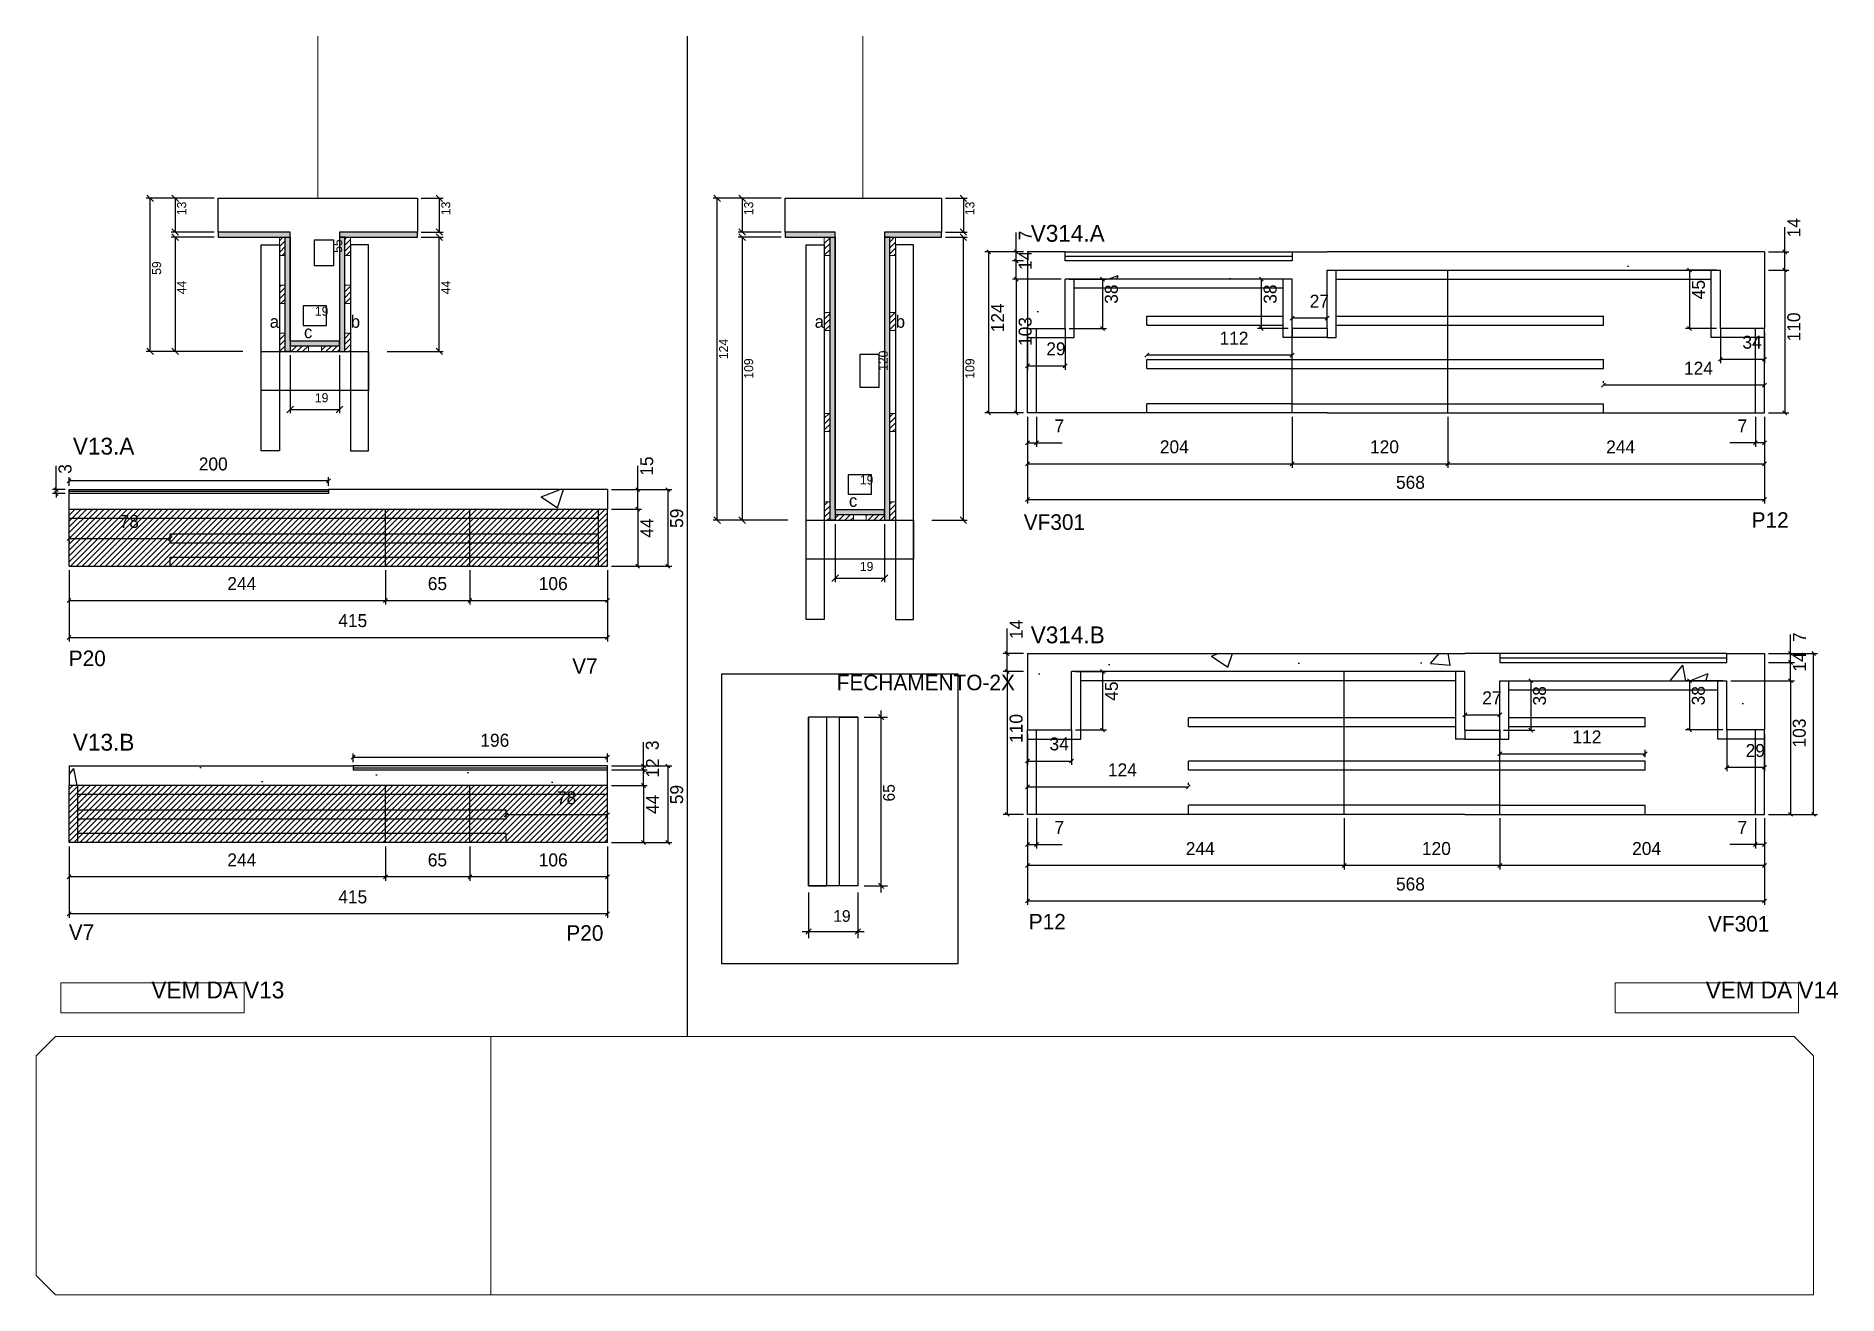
# Model space of a CAD drawing. Header units: metres. Extents: x 6719 to 8107, y 3907 to 4877.
import ezdxf

# ---------------------------------------------------------------- set-up
doc = ezdxf.new("R2010")
doc.units = ezdxf.units.M
for name, color, linetype in [('00 - FELIPE', 7, 'Continuous'), ('5', 7, 'Continuous'), ('CONCRETO', 7, 'Continuous'), ('COTA', 7, 'Continuous'), ('Cota Seção (2x)', 7, 'Continuous'), ('Cotas', 7, 'Continuous'), ('detalhes', 7, 'Continuous'), ('Hachura', 7, 'Continuous'), ('Madeira', 7, 'Continuous'), ('Painéis', 7, 'Continuous'), ('REAPROVEITAMENTO', 7, 'Continuous'), ('SARR_2.2x7', 7, 'Continuous'), ('SARR_3.5x7', 7, 'Continuous'), ('SARR_EDITAR', 7, 'Continuous'), ('SARRAFO DE PRESSAO', 7, 'Continuous'), ('TEXTO PILAR', 7, 'Continuous'), ('Texto Seção', 7, 'Continuous')]:
    doc.layers.add(name, color=color, linetype=linetype)

msp = doc.modelspace()

# ---------------------------------------------------------------- hatches: boundary and pattern name
at = {"layer": 'COTA'}
h = msp.add_hatch(dxfattribs=at)
h.set_pattern_fill('AR-CONC')
h.paths.add_polyline_path([(7511.7, 4689.8), (7686.7, 4689.8), (7686.7, 4651.8), (7713.7, 4651.8), (7713.7, 4710.8), (7686.7, 4709.9), (7686.7, 4703.8), (7511.7, 4703.8), (7511.7, 4710.8), (7482.7, 4710.8), (7482.7, 4651.8), (7511.7, 4651.8), (7511.7, 4689.8)])
h = msp.add_hatch(dxfattribs=at)
h.set_pattern_fill('AR-CONC')
h.paths.add_polyline_path([(7713.7, 4696.8), (8016.7, 4696.8), (8016.7, 4652.8), (8050.7, 4652.8), (8050.6, 4710.8), (7713.7, 4710.8), (7713.7, 4696.8)])
h = msp.add_hatch(dxfattribs=at)
h.set_pattern_fill('AR-CONC')
h.paths.add_polyline_path([(6944, 4524.6), (6744, 4524.6), (6744, 4512.6), (7159, 4512.6), (7159, 4527.6), (6944, 4527.6), (6944, 4524.6)])
h = msp.add_hatch(dxfattribs=at)
h.set_pattern_fill('AR-CONC')
h.paths.add_polyline_path([(7819.7, 4387.4), (7516.7, 4387.4), (7516.7, 4343.4), (7482.7, 4343.4), (7482.9, 4401.4), (7819.7, 4401.4), (7819.7, 4387.4), (7819.7, 4387.4)])
h = msp.add_hatch(dxfattribs=at)
h.set_pattern_fill('AR-CONC')
h.paths.add_polyline_path([(8021.7, 4380.4), (7846.7, 4380.4), (7846.7, 4342.3), (7819.7, 4342.3), (7819.7, 4401.4), (7846.7, 4400.4), (7846.7, 4394.4), (8021.7, 4394.4), (8021.7, 4401.4), (8050.7, 4401.4), (8050.7, 4342.4), (8021.7, 4342.4), (8021.7, 4380.4)])
h = msp.add_hatch(dxfattribs=at)
h.set_pattern_fill('AR-CONC')
h.paths.add_polyline_path([(6963, 4311.7), (7159, 4311.7), (7159, 4299.7), (6744, 4299.7), (6744, 4314.7), (6963, 4314.7), (6963, 4311.7)])
at = {"layer": 'Hachura'}
h = msp.add_hatch(color=7, dxfattribs=at)
h.dxf.hatch_style = 1
h.paths.add_polyline_path([(6914.5, 4722.1), (6914.5, 4726.1), (6858.9, 4726.1), (6858.9, 4722.1), (6914.5, 4722.1)])
h = msp.add_hatch(dxfattribs=at)
h.set_pattern_fill('ANSI31')
h.paths.add_polyline_path([(6906.1, 4708.1), (6910.5, 4708.1), (6910.5, 4722.1), (6906.1, 4722.1), (6906.1, 4708.1)])
h = msp.add_hatch(color=7, dxfattribs=at)
h.dxf.hatch_style = 1
h.paths.add_polyline_path([(6910.5, 4722.1), (6914.5, 4722.1), (6914.5, 4634.1), (6910.5, 4634.1), (6910.5, 4722.1)])
h = msp.add_hatch(color=7, dxfattribs=at)
h.dxf.hatch_style = 1
h.paths.add_polyline_path([(7012.5, 4722.1), (7012.5, 4726.1), (6952.5, 4726.1), (6952.5, 4722.1), (7012.5, 4722.1)])
h = msp.add_hatch(color=7, dxfattribs=at)
h.dxf.hatch_style = 1
h.paths.add_polyline_path([(6956.5, 4724.1), (6952.5, 4724.1), (6952.5, 4634.1), (6956.5, 4634.1), (6956.5, 4724.1)])
h = msp.add_hatch(dxfattribs=at)
h.set_pattern_fill('ANSI31')
h.paths.add_polyline_path([(6960.9, 4708.1), (6956.5, 4708.1), (6956.5, 4722.1), (6960.9, 4722.1), (6960.9, 4708.1)])
h = msp.add_hatch(color=7, dxfattribs=at)
h.dxf.hatch_style = 1
h.paths.add_polyline_path([(7334.5, 4722.1), (7334.5, 4726.1), (7295.9, 4726.1), (7295.9, 4722.1), (7334.5, 4722.1)])
h = msp.add_hatch(dxfattribs=at)
h.set_pattern_fill('ANSI31')
h.paths.add_polyline_path([(7326.1, 4708.1), (7330.5, 4708.1), (7330.5, 4722.1), (7326.1, 4722.1), (7326.1, 4708.1)])
h = msp.add_hatch(color=7, dxfattribs=at)
h.dxf.hatch_style = 1
h.paths.add_polyline_path([(7330.5, 4722.1), (7334.5, 4722.1), (7334.5, 4504.1), (7330.5, 4504.1), (7330.5, 4722.1)])
h = msp.add_hatch(color=7, dxfattribs=at)
h.dxf.hatch_style = 1
h.paths.add_polyline_path([(7416.5, 4722.1), (7416.5, 4726.1), (7372.5, 4726.1), (7372.5, 4722.1), (7416.5, 4722.1)])
h = msp.add_hatch(color=7, dxfattribs=at)
h.dxf.hatch_style = 1
h.paths.add_polyline_path([(7376.5, 4724.1), (7372.5, 4724.1), (7372.5, 4504.1), (7376.5, 4504.1), (7376.5, 4724.1)])
h = msp.add_hatch(dxfattribs=at)
h.set_pattern_fill('ANSI31')
h.paths.add_polyline_path([(7380.9, 4708.1), (7376.5, 4708.1), (7376.5, 4722.1), (7380.9, 4722.1), (7380.9, 4708.1)])
h = msp.add_hatch(dxfattribs=at)
h.set_pattern_fill('ANSI31')
h.paths.add_polyline_path([(6906.1, 4671.1), (6910.5, 4671.1), (6910.5, 4685.1), (6906.1, 4685.1), (6906.1, 4671.1)])
h = msp.add_hatch(dxfattribs=at)
h.set_pattern_fill('ANSI31')
h.paths.add_polyline_path([(6960.9, 4671.1), (6956.5, 4671.1), (6956.5, 4685.1), (6960.9, 4685.1), (6960.9, 4671.1)])
h = msp.add_hatch(dxfattribs=at)
h.set_pattern_fill('ANSI31')
h.paths.add_polyline_path([(7326.1, 4650.1), (7330.5, 4650.1), (7330.5, 4664.1), (7326.1, 4664.1), (7326.1, 4650.1)])
h = msp.add_hatch(dxfattribs=at)
h.set_pattern_fill('ANSI31')
h.paths.add_polyline_path([(7380.9, 4650.1), (7376.5, 4650.1), (7376.5, 4664.1), (7380.9, 4664.1), (7380.9, 4650.1)])
h = msp.add_hatch(dxfattribs=at)
h.set_pattern_fill('ANSI31')
h.paths.add_polyline_path([(6906.1, 4634.1), (6910.5, 4634.1), (6910.5, 4648.1), (6906.1, 4648.1), (6906.1, 4634.1)])
h = msp.add_hatch(color=7, dxfattribs=at)
h.dxf.hatch_style = 1
h.paths.add_polyline_path([(6952.5, 4638.5), (6952.5, 4642.1), (6914.5, 4642.1), (6914.5, 4638.5), (6952.5, 4638.5)])
h = msp.add_hatch(dxfattribs=at)
h.set_pattern_fill('ANSI31')
h.paths.add_polyline_path([(6914.5, 4634.1), (6914.5, 4638.5), (6928.5, 4638.5), (6928.5, 4634.1), (6914.5, 4634.1)])
h = msp.add_hatch(dxfattribs=at)
h.set_pattern_fill('ANSI31')
h.paths.add_polyline_path([(6952.5, 4634.1), (6952.5, 4638.5), (6938.5, 4638.5), (6938.5, 4634.1), (6952.5, 4634.1)])
h = msp.add_hatch(dxfattribs=at)
h.set_pattern_fill('ANSI31')
h.paths.add_polyline_path([(6960.9, 4634.1), (6956.5, 4634.1), (6956.5, 4648.1), (6960.9, 4648.1), (6960.9, 4634.1)])
h = msp.add_hatch(dxfattribs=at)
h.set_pattern_fill('ANSI31')
h.paths.add_polyline_path([(7326.1, 4572.3), (7330.5, 4572.3), (7330.5, 4586.3), (7326.1, 4586.3), (7326.1, 4572.3)])
h = msp.add_hatch(dxfattribs=at)
h.set_pattern_fill('ANSI31')
h.paths.add_polyline_path([(7380.9, 4572.3), (7376.5, 4572.3), (7376.5, 4586.3), (7380.9, 4586.3), (7380.9, 4572.3)])
h = msp.add_hatch(dxfattribs=at)
h.set_pattern_fill('ANSI31')
h.paths.add_polyline_path([(7326.1, 4504.1), (7330.5, 4504.1), (7330.5, 4518.1), (7326.1, 4518.1), (7326.1, 4504.1)])
h = msp.add_hatch(dxfattribs=at)
h.set_pattern_fill('ANSI31')
h.paths.add_polyline_path([(7380.9, 4504.1), (7376.5, 4504.1), (7376.5, 4518.1), (7380.9, 4518.1), (7380.9, 4504.1)])
h = msp.add_hatch(color=7, dxfattribs=at)
h.dxf.hatch_style = 1
h.paths.add_polyline_path([(7372.5, 4508.5), (7372.5, 4512.1), (7334.5, 4512.1), (7334.5, 4508.5), (7372.5, 4508.5)])
h = msp.add_hatch(dxfattribs=at)
h.set_pattern_fill('ANSI31')
h.paths.add_polyline_path([(7334.5, 4504.1), (7334.5, 4508.5), (7348.5, 4508.5), (7348.5, 4504.1), (7334.5, 4504.1)])
h = msp.add_hatch(dxfattribs=at)
h.set_pattern_fill('ANSI31')
h.paths.add_polyline_path([(7372.5, 4504.1), (7372.5, 4508.5), (7358.5, 4508.5), (7358.5, 4504.1), (7372.5, 4504.1)])
at = {"layer": 'REAPROVEITAMENTO'}
h = msp.add_hatch(dxfattribs=at)
h.set_pattern_fill('ANSI31')
h.paths.add_polyline_path([(7159, 4468.9), (7159, 4512.9), (6744, 4512.4), (6744, 4468.4), (7159, 4468.9)])
h = msp.add_hatch(dxfattribs=at)
h.set_pattern_fill('ANSI31')
h.paths.add_polyline_path([(6744, 4256), (6744, 4300), (7159, 4299.7), (7159, 4255.7), (6744, 4256), (6744, 4256)])

# ---------------------------------------------------------------- linework, layer by layer
at = {"layer": '00 - FELIPE', "color": 0, "lineweight": 25}
for p, q in [((7848.2, 4325.5), (7845.2, 4322.5)), ((7957.2, 4322.5), (7960.2, 4325.5))]:
    msp.add_line(p, q, dxfattribs=at)
at = {"layer": '00 - FELIPE', "color": 4, "lineweight": 25}
for p, q in [((7846.7, 4321.5), (7846.7, 4327)), ((7846.7, 4324), (7958.7, 4324)), ((7958.7, 4321.5), (7958.7, 4327))]:
    msp.add_line(p, q, dxfattribs=at)
at = {"layer": 'CONCRETO', "color": 251, "lineweight": 25}
for points in [[(6858.9, 4726.1), (6858.9, 4752.1), (7012.5, 4752.1), (7012.5, 4726.1), (6952.5, 4726.1), (6952.5, 4642.1), (6914.5, 4642.1), (6914.5, 4726.1)], [(7295.9, 4726.1), (7295.9, 4752.1), (7416.5, 4752.1), (7416.5, 4726.1), (7372.5, 4726.1), (7372.5, 4512.1), (7334.5, 4512.1), (7334.5, 4726.1)]]:
    msp.add_lwpolyline(points, close=True, dxfattribs=at)
at = {"layer": 'COTA', "color": 241, "lineweight": 25}
for p, q in [((7220.3, 4877.1), (7220.3, 4106.3)), ((7482.7, 4710.8), (7482.7, 4651.8)), ((7511.7, 4710.8), (7482.7, 4710.8)), ((7686.7, 4710.8), (7713.7, 4710.8)), ((8050.7, 4710.8), (7713.7, 4710.8)), ((8050.7, 4710.8), (8050.7, 4651.8)), ((7159, 4527.6), (6944, 4527.6)), ((7159, 4527.6), (7159, 4512.6)), ((6744, 4512.6), (6744, 4524.6)), ((7482.7, 4401.4), (7482.7, 4342.4)), ((7482.7, 4401.4), (7819.7, 4401.4)), ((7846.7, 4401.4), (7819.7, 4401.4)), ((8021.7, 4401.4), (8050.7, 4401.4)), ((8050.7, 4401.4), (8050.7, 4342.4)), ((6744, 4314.7), (6744, 4299.7)), ((6744, 4314.7), (6963, 4314.7)), ((7159, 4299.7), (7159, 4311.7))]:
    msp.add_line(p, q, dxfattribs=at)
at = {"layer": 'COTA', "color": 4, "lineweight": 25}
for p, q in [((6855.9, 4752.1), (6803.5, 4752.1)), ((6806.5, 4634.1), (6806.5, 4752.1)), ((6855.9, 4752.1), (6822.8, 4752.1)), ((6825.8, 4752.1), (6825.8, 4726.1)), ((7015.5, 4752.1), (7032.4, 4752.1)), ((7029.4, 4752.1), (7029.4, 4726.1)), ((7292.9, 4752.1), (7240.5, 4752.1)), ((7243.5, 4504.1), (7243.5, 4752.1)), ((7292.9, 4752.1), (7259.8, 4752.1)), ((7262.8, 4752.1), (7262.8, 4726.1)), ((7419.5, 4752.1), (7436.3, 4752.1)), ((7433.3, 4752.1), (7433.3, 4726.1)), ((6855.9, 4726.1), (6822.8, 4726.1)), ((6855.9, 4722.1), (6822.8, 4722.1)), ((6825.8, 4722.1), (6825.8, 4634.1)), ((7015.5, 4726.1), (7032.4, 4726.1)), ((7015.5, 4722.1), (7032.4, 4722.1)), ((7029.4, 4634.1), (7029.4, 4722.1)), ((7292.9, 4726.1), (7259.8, 4726.1)), ((7292.9, 4722.1), (7259.8, 4722.1)), ((7262.8, 4722.1), (7262.8, 4504.1)), ((7419.5, 4726.1), (7436.3, 4726.1)), ((7419.5, 4722.1), (7436.3, 4722.1)), ((7433.3, 4504.1), (7433.3, 4722.1)), ((7474.1, 4710.8), (7474.1, 4725.6)), ((8066.4, 4710.8), (8066.4, 4729.9)), ((7479.7, 4710.8), (7471.1, 4710.8)), ((7474.1, 4703.8), (7474.1, 4710.8)), ((8053.7, 4710.8), (8069.4, 4710.8)), ((8066.4, 4696.8), (8066.4, 4710.8)), ((7479.7, 4703.8), (7471.1, 4703.8)), ((7479.7, 4703.8), (7471.1, 4703.8)), ((7474.1, 4689.8), (7474.1, 4703.8)), ((8053.7, 4696.8), (8069.4, 4696.8)), ((8053.7, 4696.8), (8069.4, 4696.8)), ((8066.4, 4696.8), (8066.4, 4586.8)), ((7508.7, 4689.8), (7471.1, 4689.8)), ((7508.7, 4689.8), (7471.1, 4689.8)), ((7474.1, 4689.8), (7474.1, 4586.8)), ((6877.9, 4634.1), (6803.5, 4634.1)), ((6877.9, 4634.1), (6822.8, 4634.1)), ((6914.5, 4631.1), (6914.5, 4586.4)), ((6952.5, 4631.1), (6952.5, 4586.4)), ((6989.1, 4634.1), (7032.4, 4634.1)), ((6914.5, 4589.4), (6952.5, 4589.4)), ((7479.7, 4586.8), (7471.1, 4586.8)), ((7482.7, 4583.8), (7482.7, 4560.7)), ((7489.7, 4583.8), (7489.7, 4560.7)), ((7686.7, 4583.8), (7686.7, 4544.5)), ((7806.7, 4583.8), (7806.7, 4544.5)), ((7806.7, 4583.8), (7806.7, 4544.5)), ((8043.7, 4583.8), (8043.7, 4560.7)), ((8050.7, 4583.8), (8050.7, 4544.5)), ((8050.7, 4583.8), (8050.7, 4560.7)), ((8053.7, 4586.8), (8069.4, 4586.8)), ((7482.7, 4563.7), (7489.7, 4563.7)), ((7489.7, 4563.7), (7509.4, 4563.7)), ((8043.7, 4563.7), (8024.1, 4563.7)), ((8050.7, 4563.7), (8043.7, 4563.7)), ((6734.2, 4527.6), (6734.2, 4546)), ((7182.3, 4527.6), (7182.3, 4546)), ((7686.7, 4547.5), (7806.7, 4547.5)), ((7806.7, 4547.5), (8050.7, 4547.5)), ((6741, 4527.6), (6731.2, 4527.6)), ((6734.2, 4524.6), (6734.2, 4527.6)), ((6744, 4530.6), (6744, 4537.3)), ((6944, 4534.3), (6744, 4534.3)), ((6944, 4530.6), (6944, 4537.3)), ((7162, 4527.6), (7185.3, 4527.6)), ((7162, 4527.6), (7208.5, 4527.6)), ((7182.3, 4512.6), (7182.3, 4527.6)), ((7205.5, 4527.6), (7205.5, 4468.6)), ((6741, 4524.6), (6731.2, 4524.6)), ((6734.2, 4524.6), (6734.2, 4521.6)), ((7162, 4512.6), (7185.3, 4512.6)), ((7162, 4512.6), (7185.3, 4512.6)), ((7182.3, 4512.6), (7182.3, 4468.6)), ((7297.9, 4504.1), (7240.5, 4504.1)), ((7297.9, 4504.1), (7259.8, 4504.1)), ((7334.5, 4501.1), (7334.5, 4456.4)), ((7372.5, 4501.1), (7372.5, 4456.4)), ((7409.1, 4504.1), (7436.3, 4504.1)), ((6744, 4490), (6822, 4490)), ((6744, 4487.6), (6744, 4487)), ((6822, 4487.6), (6822, 4487)), ((6744, 4465.6), (6744, 4439.1)), ((6744, 4465.6), (6744, 4410.6)), ((6988, 4465.6), (6988, 4439.1)), ((6988, 4465.6), (6988, 4439.1)), ((7053, 4465.6), (7053, 4439.1)), ((7053, 4465.6), (7053, 4439.1)), ((7159, 4465.6), (7159, 4439.1)), ((7159, 4465.6), (7159, 4410.6)), ((7162, 4468.6), (7185.3, 4468.6)), ((7162, 4468.6), (7208.5, 4468.6)), ((7334.5, 4459.4), (7372.5, 4459.4)), ((6744, 4442.1), (6988, 4442.1)), ((6988, 4442.1), (7053, 4442.1)), ((7053, 4442.1), (7159, 4442.1)), ((7467, 4401.4), (7467, 4420.5)), ((6744, 4413.6), (7159, 4413.6)), ((8070.8, 4401.4), (8070.8, 4416.1)), ((7479.7, 4401.4), (7464, 4401.4)), ((7467, 4387.4), (7467, 4401.4)), ((8053.7, 4401.4), (8073.8, 4401.4)), ((8053.7, 4394.4), (8073.8, 4394.4)), ((8053.7, 4394.4), (8073.8, 4394.4)), ((8070.8, 4394.4), (8070.8, 4401.4)), ((8070.8, 4380.4), (8070.8, 4394.4)), ((7479.7, 4387.4), (7464, 4387.4)), ((7479.7, 4387.4), (7464, 4387.4)), ((7467, 4387.4), (7467, 4277.4)), ((8024.7, 4380.4), (8073.8, 4380.4)), ((8024.7, 4380.4), (8073.8, 4380.4)), ((8070.8, 4380.4), (8070.8, 4277.4)), ((7356.9, 4352.3), (7374.9, 4352.3)), ((7369.9, 4217.3), (7369.9, 4357.3)), ((7186.7, 4314.7), (7186.7, 4333.1)), ((6963, 4317.7), (6963, 4324.4)), ((6963, 4321.4), (7159, 4321.4)), ((7159, 4317.7), (7159, 4324.4)), ((7162, 4314.7), (7208.5, 4314.7)), ((7162, 4314.7), (7189.7, 4314.7)), ((7162, 4311.7), (7189.7, 4311.7)), ((7162, 4311.7), (7189.7, 4311.7)), ((7186.7, 4311.7), (7186.7, 4314.7)), ((7186.7, 4299.7), (7186.7, 4311.7)), ((7186.7, 4311.7), (7186.7, 4308.7)), ((7205.5, 4314.7), (7205.5, 4255.7)), ((7162, 4299.7), (7189.7, 4299.7)), ((7162, 4299.7), (7189.7, 4299.7)), ((7186.7, 4299.7), (7186.7, 4255.7)), ((7159, 4277.1), (7081, 4277.1)), ((7081, 4274.7), (7081, 4274.1)), ((7159, 4274.7), (7159, 4274.1)), ((7479.7, 4277.4), (7464, 4277.4)), ((7482.7, 4274.4), (7482.7, 4235)), ((7482.7, 4274.4), (7482.7, 4251.2)), ((7489.7, 4274.4), (7489.7, 4251.2)), ((7726.7, 4274.4), (7726.7, 4235)), ((7726.7, 4274.4), (7726.7, 4235)), ((7846.7, 4274.4), (7846.7, 4235)), ((8043.7, 4274.4), (8043.7, 4251.2)), ((8050.7, 4274.4), (8050.7, 4251.2)), ((8053.7, 4277.4), (8073.8, 4277.4)), ((6744, 4252.7), (6744, 4226.2)), ((6744, 4252.7), (6744, 4197.7)), ((6988, 4252.7), (6988, 4226.2)), ((6988, 4252.7), (6988, 4226.2)), ((7053, 4252.7), (7053, 4226.2)), ((7053, 4252.7), (7053, 4226.2)), ((7159, 4252.7), (7159, 4226.2)), ((7159, 4252.7), (7159, 4197.7)), ((7162, 4255.7), (7189.7, 4255.7)), ((7162, 4255.7), (7208.5, 4255.7)), ((7482.7, 4254.2), (7489.7, 4254.2)), ((7489.7, 4254.2), (7509.4, 4254.2)), ((8043.7, 4254.2), (8024.1, 4254.2)), ((8050.7, 4254.2), (8043.7, 4254.2)), ((7726.7, 4238), (7482.7, 4238)), ((7846.7, 4238), (7726.7, 4238)), ((6988, 4229.2), (6744, 4229.2)), ((7053, 4229.2), (6988, 4229.2)), ((7159, 4229.2), (7053, 4229.2)), ((7356.9, 4222.3), (7374.9, 4222.3)), ((7314, 4217.3), (7314, 4182.1)), ((7351.9, 4217.3), (7351.9, 4182.1)), ((7159, 4200.7), (6744, 4200.7)), ((7309, 4187.1), (7356.9, 4187.1))]:
    msp.add_line(p, q, dxfattribs=at)
at = {"layer": 'COTA', "color": 0, "lineweight": 25}
for p, q in [((7475.6, 4709.3), (7472.6, 4712.3)), ((8067.9, 4709.3), (8064.9, 4712.3)), ((7475.6, 4702.3), (7472.6, 4705.3)), ((7472.6, 4705.3), (7475.6, 4702.3)), ((8064.9, 4698.3), (8067.9, 4695.3)), ((8067.9, 4695.3), (8064.9, 4698.3)), ((7475.6, 4688.3), (7472.6, 4691.3)), ((7472.6, 4691.3), (7475.6, 4688.3)), ((7472.6, 4588.3), (7475.6, 4585.3)), ((8064.9, 4588.3), (8067.9, 4585.3)), ((7484.2, 4565.2), (7481.2, 4562.2)), ((7488.2, 4562.2), (7491.2, 4565.2)), ((8045.2, 4565.2), (8042.2, 4562.2)), ((8049.2, 4562.2), (8052.2, 4565.2)), ((7688.2, 4549), (7685.2, 4546)), ((7805.2, 4546), (7808.2, 4549)), ((7808.2, 4549), (7805.2, 4546)), ((8049.2, 4546), (8052.2, 4549)), ((6732.7, 4529.1), (6735.7, 4526.1)), ((6745.5, 4535.8), (6742.5, 4532.8)), ((6942.5, 4532.8), (6945.5, 4535.8)), ((7183.8, 4526.1), (7180.8, 4529.1)), ((7207, 4526.1), (7204, 4529.1)), ((6735.7, 4523.1), (6732.7, 4526.1)), ((7180.8, 4514.1), (7183.8, 4511.1)), ((7183.8, 4511.1), (7180.8, 4514.1)), ((6745.5, 4491.5), (6742.5, 4488.5)), ((6820.5, 4488.5), (6823.5, 4491.5)), ((7180.8, 4470.1), (7183.8, 4467.1)), ((7204, 4470.1), (7207, 4467.1)), ((6745.5, 4443.6), (6742.5, 4440.6)), ((6986.5, 4440.6), (6989.5, 4443.6)), ((6989.5, 4443.6), (6986.5, 4440.6)), ((7054.5, 4443.6), (7051.5, 4440.6)), ((7051.5, 4440.6), (7054.5, 4443.6)), ((7157.5, 4440.6), (7160.5, 4443.6)), ((6745.5, 4415.1), (6742.5, 4412.1)), ((7157.5, 4412.1), (7160.5, 4415.1)), ((7468.5, 4399.9), (7465.5, 4402.9)), ((8072.3, 4399.9), (8069.3, 4402.9)), ((7465.5, 4388.9), (7468.5, 4385.9)), ((7468.5, 4385.9), (7465.5, 4388.9)), ((8072.3, 4392.9), (8069.3, 4395.9)), ((8069.3, 4395.9), (8072.3, 4392.9)), ((8072.3, 4378.9), (8069.3, 4381.9)), ((8069.3, 4381.9), (8072.3, 4378.9)), ((6964.5, 4322.9), (6961.5, 4319.9)), ((7157.5, 4319.9), (7160.5, 4322.9)), ((7185.2, 4316.2), (7188.2, 4313.2)), ((7188.2, 4310.2), (7185.2, 4313.2)), ((7188.2, 4310.2), (7185.2, 4313.2)), ((7207, 4313.2), (7204, 4316.2)), ((7185.2, 4301.2), (7188.2, 4298.2)), ((7188.2, 4298.2), (7185.2, 4301.2)), ((7082.5, 4278.6), (7079.5, 4275.6)), ((7157.5, 4275.6), (7160.5, 4278.6)), ((7465.5, 4278.9), (7468.5, 4275.9)), ((8069.3, 4278.9), (8072.3, 4275.9)), ((7185.2, 4257.2), (7188.2, 4254.2)), ((7204, 4257.2), (7207, 4254.2)), ((7484.2, 4255.7), (7481.2, 4252.7)), ((7488.2, 4252.7), (7491.2, 4255.7)), ((8045.2, 4255.7), (8042.2, 4252.7)), ((8049.2, 4252.7), (8052.2, 4255.7)), ((7484.2, 4239.5), (7481.2, 4236.5)), ((7728.2, 4239.5), (7725.2, 4236.5)), ((7725.2, 4236.5), (7728.2, 4239.5)), ((7845.2, 4236.5), (7848.2, 4239.5)), ((6745.5, 4230.7), (6742.5, 4227.7)), ((6986.5, 4227.7), (6989.5, 4230.7)), ((6989.5, 4230.7), (6986.5, 4227.7)), ((7054.5, 4230.7), (7051.5, 4227.7)), ((7051.5, 4227.7), (7054.5, 4230.7)), ((7157.5, 4227.7), (7160.5, 4230.7)), ((6745.5, 4202.2), (6742.5, 4199.2)), ((7157.5, 4199.2), (7160.5, 4202.2))]:
    msp.add_line(p, q, dxfattribs=at)
for points in [[(6809, 4749.6), (6804, 4754.6)], [(6828.3, 4749.6), (6823.3, 4754.6)], [(7031.9, 4749.6), (7026.9, 4754.6)], [(7246, 4749.6), (7241, 4754.6)], [(7265.3, 4749.6), (7260.3, 4754.6)], [(7435.8, 4749.6), (7430.8, 4754.6)], [(6823.3, 4728.6), (6828.3, 4723.6)], [(6828.3, 4719.6), (6823.3, 4724.6)], [(7026.9, 4728.6), (7031.9, 4723.6)], [(7031.9, 4719.6), (7026.9, 4724.6)], [(7260.3, 4728.6), (7265.3, 4723.6)], [(7265.3, 4719.6), (7260.3, 4724.6)], [(7430.8, 4728.6), (7435.8, 4723.6)], [(7435.8, 4719.6), (7430.8, 4724.6)], [(6804, 4636.6), (6809, 4631.6)], [(6823.3, 4636.6), (6828.3, 4631.6)], [(7026.9, 4636.6), (7031.9, 4631.6)], [(6917, 4591.9), (6912, 4586.9)], [(6950, 4586.9), (6955, 4591.9)], [(7241, 4506.6), (7246, 4501.6)], [(7260.3, 4506.6), (7265.3, 4501.6)], [(7430.8, 4506.6), (7435.8, 4501.6)], [(7337, 4461.9), (7332, 4456.9)], [(7370, 4456.9), (7375, 4461.9)], [(7371.9, 4350.3), (7367.9, 4354.3)], [(7367.9, 4224.3), (7371.9, 4220.3)], [(7316, 4189.1), (7312, 4185.1)], [(7349.9, 4185.1), (7353.9, 4189.1)]]:
    msp.add_lwpolyline(points, dxfattribs=at)
at = {"layer": 'Cota Seção (2x)', "color": 180, "lineweight": 25}
for p, q in [((6948, 4719.8), (6933, 4719.8)), ((6933, 4719.8), (6933, 4700.4)), ((6948, 4700.4), (6948, 4719.8)), ((6933, 4700.4), (6948, 4700.4)), ((6942.5, 4669.1), (6924.5, 4669.1)), ((6924.5, 4669.1), (6924.5, 4654.1)), ((6942.5, 4654.1), (6942.5, 4669.1)), ((6924.5, 4654.1), (6942.5, 4654.1)), ((7368.5, 4631.6), (7353.5, 4631.6)), ((7353.5, 4631.6), (7353.5, 4606.6)), ((7368.5, 4606.6), (7368.5, 4631.6)), ((7353.5, 4606.6), (7368.5, 4606.6)), ((7362.5, 4539.1), (7344.5, 4539.1)), ((7344.5, 4539.1), (7344.5, 4524.1)), ((7362.5, 4524.1), (7362.5, 4539.1)), ((7344.5, 4524.1), (7362.5, 4524.1))]:
    msp.add_line(p, q, dxfattribs=at)
at = {"layer": 'Cotas', "color": 1, "lineweight": 25}
msp.add_lwpolyline([(7247.1, 4385.7), (7429.1, 4385.7), (7429.1, 4162.1), (7247.1, 4162.1)], close=True, dxfattribs=at)
at = {"layer": 'Madeira', "color": 126, "lineweight": 18}
for points in [[(6906.1, 4708.1), (6910.5, 4708.1), (6910.5, 4722.1), (6906.1, 4722.1)], [(6960.9, 4708.1), (6956.5, 4708.1), (6956.5, 4722.1), (6960.9, 4722.1)], [(7326.1, 4708.1), (7330.5, 4708.1), (7330.5, 4722.1), (7326.1, 4722.1)], [(7380.9, 4708.1), (7376.5, 4708.1), (7376.5, 4722.1), (7380.9, 4722.1)], [(6906.1, 4671.1), (6910.5, 4671.1), (6910.5, 4685.1), (6906.1, 4685.1)], [(6960.9, 4671.1), (6956.5, 4671.1), (6956.5, 4685.1), (6960.9, 4685.1)], [(7326.1, 4650.1), (7330.5, 4650.1), (7330.5, 4664.1), (7326.1, 4664.1)], [(7380.9, 4650.1), (7376.5, 4650.1), (7376.5, 4664.1), (7380.9, 4664.1)], [(6906.1, 4634.1), (6910.5, 4634.1), (6910.5, 4648.1), (6906.1, 4648.1)], [(6914.5, 4634.1), (6914.5, 4638.5), (6928.5, 4638.5), (6928.5, 4634.1)], [(6952.5, 4634.1), (6952.5, 4638.5), (6938.5, 4638.5), (6938.5, 4634.1)], [(6960.9, 4634.1), (6956.5, 4634.1), (6956.5, 4648.1), (6960.9, 4648.1)], [(7326.1, 4572.3), (7330.5, 4572.3), (7330.5, 4586.3), (7326.1, 4586.3)], [(7380.9, 4572.3), (7376.5, 4572.3), (7376.5, 4586.3), (7380.9, 4586.3)], [(7326.1, 4504.1), (7330.5, 4504.1), (7330.5, 4518.1), (7326.1, 4518.1)], [(7380.9, 4504.1), (7376.5, 4504.1), (7376.5, 4518.1), (7380.9, 4518.1)], [(7334.5, 4504.1), (7334.5, 4508.5), (7348.5, 4508.5), (7348.5, 4504.1)], [(7372.5, 4504.1), (7372.5, 4508.5), (7358.5, 4508.5), (7358.5, 4504.1)]]:
    msp.add_lwpolyline(points, close=True, dxfattribs=at)
at = {"layer": 'Painéis', "color": 4, "lineweight": 25}
for p, q in [((7479.7, 4710.8), (7449.8, 4710.8)), ((7452.8, 4586.8), (7452.8, 4710.8)), ((8013.7, 4696.8), (7989.9, 4696.8)), ((7992.9, 4696.8), (7992.9, 4651.8)), ((7514.7, 4689.8), (7543.6, 4689.8)), ((7540.6, 4689.8), (7540.6, 4651.8)), ((7683.7, 4689.8), (7659.9, 4689.8)), ((7662.9, 4689.8), (7662.9, 4651.8)), ((7686.7, 4654.8), (7686.7, 4662.7)), ((7713.7, 4659.7), (7686.7, 4659.7)), ((7713.7, 4654.8), (7713.7, 4662.7)), ((7482.7, 4648.8), (7482.7, 4620)), ((7511.7, 4648.8), (7511.7, 4620)), ((7514.7, 4651.8), (7543.6, 4651.8)), ((7683.7, 4651.8), (7659.9, 4651.8)), ((8013.7, 4651.8), (7989.9, 4651.8)), ((8016.7, 4648.8), (8016.7, 4625)), ((8050.7, 4648.8), (8050.7, 4625)), ((7686.7, 4631.2), (7574.7, 4631.2)), ((7686.7, 4627.5), (7686.7, 4634.2)), ((8050.7, 4628), (8016.7, 4628)), ((7482.7, 4623), (7511.7, 4623)), ((7926.7, 4609.6), (7926.7, 4611.1)), ((8050.7, 4609.6), (8050.7, 4611.1)), ((8050.7, 4608.1), (7926.7, 4608.1)), ((7479.7, 4586.8), (7449.8, 4586.8)), ((7482.7, 4583.8), (7482.7, 4544.5)), ((7482.7, 4583.8), (7482.7, 4517)), ((7686.7, 4583.8), (7686.7, 4544.5)), ((8050.7, 4583.8), (8050.7, 4517)), ((7482.7, 4547.5), (7686.7, 4547.5)), ((7482.7, 4520), (8050.7, 4520)), ((8053.7, 4401.4), (8091.6, 4401.4)), ((8088.6, 4277.4), (8088.6, 4401.4)), ((7519.7, 4387.4), (7543.6, 4387.4)), ((7540.6, 4387.4), (7540.6, 4342.4)), ((7849.7, 4380.4), (7873.6, 4380.4)), ((7870.6, 4380.4), (7870.6, 4342.3)), ((8018.7, 4380.4), (7989.9, 4380.4)), ((7992.9, 4380.4), (7992.9, 4342.4)), ((7819.7, 4345.3), (7819.7, 4357.1)), ((7819.7, 4354.1), (7846.7, 4354.1)), ((7846.7, 4345.3), (7846.7, 4357.1)), ((7482.7, 4339.4), (7482.7, 4315.5)), ((7516.7, 4339.4), (7516.7, 4315.5)), ((7519.7, 4342.4), (7543.6, 4342.4)), ((7849.7, 4342.3), (7873.6, 4342.3)), ((8018.7, 4342.4), (7989.9, 4342.4)), ((8021.7, 4339.4), (8021.7, 4310.6)), ((8050.7, 4339.4), (8050.7, 4310.6)), ((7482.7, 4318.5), (7516.7, 4318.5)), ((8050.7, 4313.6), (8021.7, 4313.6)), ((7482.7, 4300.2), (7482.7, 4301.6)), ((7482.7, 4298.6), (7606.7, 4298.6)), ((7606.7, 4300.2), (7606.7, 4301.6)), ((7482.7, 4274.4), (7482.7, 4207.6)), ((7846.7, 4274.4), (7846.7, 4235)), ((8050.7, 4274.4), (8050.7, 4235)), ((8050.7, 4274.4), (8050.7, 4207.6)), ((8053.7, 4277.4), (8091.6, 4277.4)), ((8050.7, 4238), (7846.7, 4238)), ((8050.7, 4210.6), (7482.7, 4210.6))]:
    msp.add_line(p, q, dxfattribs=at)
at = {"layer": 'Painéis', "color": 0, "lineweight": 25}
for p, q in [((7454.3, 4709.3), (7451.3, 4712.3)), ((7994.4, 4695.3), (7991.4, 4698.3)), ((7542.1, 4688.3), (7539.1, 4691.3)), ((7664.4, 4688.3), (7661.4, 4691.3)), ((7539.1, 4653.3), (7542.1, 4650.3)), ((7661.4, 4653.3), (7664.4, 4650.3)), ((7688.2, 4661.2), (7685.2, 4658.2)), ((7712.2, 4658.2), (7715.2, 4661.2)), ((7991.4, 4653.3), (7994.4, 4650.3)), ((7576.2, 4632.7), (7573.2, 4629.7)), ((7685.2, 4629.7), (7688.2, 4632.7)), ((8018.2, 4629.5), (8015.2, 4626.5)), ((8049.2, 4626.5), (8052.2, 4629.5)), ((7484.2, 4624.5), (7481.2, 4621.5)), ((7510.2, 4621.5), (7513.2, 4624.5)), ((7928.2, 4609.6), (7925.2, 4606.6)), ((8049.2, 4606.6), (8052.2, 4609.6)), ((7451.3, 4588.3), (7454.3, 4585.3)), ((7484.2, 4549), (7481.2, 4546)), ((7685.2, 4546), (7688.2, 4549)), ((7484.2, 4521.5), (7481.2, 4518.5)), ((8049.2, 4518.5), (8052.2, 4521.5)), ((8090.1, 4399.9), (8087.1, 4402.9)), ((7542.1, 4385.9), (7539.1, 4388.9)), ((7872.1, 4378.9), (7869.1, 4381.9)), ((7994.4, 4378.9), (7991.4, 4381.9)), ((7821.2, 4355.6), (7818.2, 4352.6)), ((7845.2, 4352.6), (7848.2, 4355.6)), ((7539.1, 4343.9), (7542.1, 4340.9)), ((7869.1, 4343.8), (7872.1, 4340.8)), ((7991.4, 4343.9), (7994.4, 4340.9)), ((7484.2, 4320), (7481.2, 4317)), ((7515.2, 4317), (7518.2, 4320)), ((8023.2, 4315.1), (8020.2, 4312.1)), ((8049.2, 4312.1), (8052.2, 4315.1)), ((7484.2, 4300.1), (7481.2, 4297.1)), ((7605.2, 4297.1), (7608.2, 4300.1)), ((8087.1, 4278.9), (8090.1, 4275.9)), ((7848.2, 4239.5), (7845.2, 4236.5)), ((8049.2, 4236.5), (8052.2, 4239.5)), ((7484.2, 4212.1), (7481.2, 4209.1)), ((8049.2, 4209.1), (8052.2, 4212.1))]:
    msp.add_line(p, q, dxfattribs=at)
at = {"layer": 'Painéis', "color": 200, "lineweight": 25}
for p, q in [((7713.7, 4696.8), (8016.7, 4696.8)), ((7713.7, 4651.8), (7713.7, 4696.8)), ((7806.7, 4586.8), (7806.7, 4696.8)), ((8016.7, 4651.8), (8016.7, 4696.8)), ((7686.7, 4689.8), (7511.7, 4689.8)), ((7511.7, 4651.8), (7511.7, 4689.8)), ((7686.7, 4651.8), (7686.7, 4689.8)), ((7482.7, 4586.8), (7482.7, 4651.8)), ((7482.7, 4651.8), (7511.7, 4651.8)), ((7686.7, 4586.8), (7686.7, 4651.8)), ((7713.7, 4651.8), (7686.7, 4651.8)), ((8050.7, 4651.8), (8016.7, 4651.8)), ((8050.7, 4586.8), (8050.7, 4651.8)), ((7713.7, 4586.8), (7482.7, 4586.8)), ((7713.7, 4586.8), (8050.7, 4586.8)), ((6744, 4512.6), (7159, 4512.6)), ((6744, 4468.6), (6744, 4512.6)), ((6988, 4468.6), (6988, 4512.6)), ((7053, 4468.6), (7053, 4512.6)), ((7159, 4468.6), (7159, 4512.6)), ((6744, 4468.6), (7159, 4468.6)), ((7819.7, 4387.4), (7516.7, 4387.4)), ((7516.7, 4342.4), (7516.7, 4387.4)), ((7726.7, 4277.4), (7726.7, 4387.4)), ((7819.7, 4342.3), (7819.7, 4387.4)), ((7846.7, 4380.4), (8021.7, 4380.4)), ((7846.7, 4342.3), (7846.7, 4380.4)), ((8021.7, 4342.4), (8021.7, 4380.4)), ((7351.9, 4352.3), (7314, 4352.3)), ((7314, 4222.3), (7314, 4352.3)), ((7351.9, 4352.3), (7351.9, 4222.3)), ((7482.7, 4277.4), (7482.7, 4342.4)), ((7482.7, 4342.4), (7516.7, 4342.4)), ((7819.7, 4342.3), (7846.7, 4342.3)), ((7846.7, 4277.4), (7846.7, 4342.3)), ((8050.7, 4342.4), (8021.7, 4342.4)), ((8050.7, 4277.4), (8050.7, 4342.4)), ((7159, 4299.7), (6744, 4299.7)), ((6744, 4255.7), (6744, 4299.7)), ((6988, 4255.7), (6988, 4299.7)), ((7053, 4255.7), (7053, 4299.7)), ((7159, 4255.7), (7159, 4299.7)), ((7819.7, 4277.4), (7482.7, 4277.4)), ((7819.7, 4277.4), (8050.7, 4277.4)), ((7159, 4255.7), (6744, 4255.7)), ((7351.9, 4222.3), (7314, 4222.3))]:
    msp.add_line(p, q, dxfattribs=at)
for points in [[(6914.5, 4722.1), (6914.5, 4726.1), (6858.9, 4726.1), (6858.9, 4722.1)], [(6910.5, 4722.1), (6914.5, 4722.1), (6914.5, 4634.1), (6910.5, 4634.1)], [(7012.5, 4722.1), (7012.5, 4726.1), (6952.5, 4726.1), (6952.5, 4722.1)], [(6956.5, 4722.1), (6952.5, 4722.1), (6952.5, 4634.1), (6956.5, 4634.1)], [(7334.5, 4722.1), (7334.5, 4726.1), (7295.9, 4726.1), (7295.9, 4722.1)], [(7330.5, 4722.1), (7334.5, 4722.1), (7334.5, 4504.1), (7330.5, 4504.1)], [(7416.5, 4722.1), (7416.5, 4726.1), (7372.5, 4726.1), (7372.5, 4722.1)], [(7376.5, 4722.1), (7372.5, 4722.1), (7372.5, 4504.1), (7376.5, 4504.1)], [(7686.7, 4703.8), (7511.7, 4703.8), (7511.7, 4710.8), (7686.7, 4710.8)], [(6952.5, 4638.5), (6952.5, 4642.1), (6914.5, 4642.1), (6914.5, 4638.5)], [(6744, 4527.6), (6944, 4527.6), (6944, 4524.6), (6744, 4524.6)], [(7372.5, 4508.5), (7372.5, 4512.1), (7334.5, 4512.1), (7334.5, 4508.5)], [(7846.7, 4394.4), (8021.7, 4394.4), (8021.7, 4401.4), (7846.7, 4401.4)], [(7159, 4314.7), (6963, 4314.7), (6963, 4311.7), (7159, 4311.7)]]:
    msp.add_lwpolyline(points, close=True, dxfattribs=at)
at = {"layer": 'SARR_2.2x7', "color": 40, "lineweight": 25}
for p, q in [((7686.7, 4707.3), (7511.7, 4707.3)), ((7720.7, 4644.8), (7720.7, 4696.8)), ((8009.7, 4644.8), (8009.7, 4696.8)), ((7518.7, 4644.8), (7518.7, 4689.8)), ((7679.7, 4682.8), (7518.7, 4682.8)), ((7679.7, 4644.8), (7679.7, 4689.8)), ((7720.7, 4689.8), (7806.7, 4689.8)), ((7806.7, 4689.8), (8009.7, 4689.8)), ((7574.7, 4661.3), (7679.7, 4661.3)), ((7574.7, 4654.3), (7574.7, 4661.3)), ((7574.7, 4654.3), (7679.7, 4654.3)), ((7720.7, 4661.3), (7806.7, 4661.3)), ((7720.7, 4654.3), (7806.7, 4654.3)), ((7806.7, 4661.3), (7926.7, 4661.3)), ((7806.7, 4654.3), (7926.7, 4654.3)), ((7926.7, 4654.3), (7926.7, 4661.3)), ((7482.7, 4644.8), (7511.7, 4644.8)), ((7489.7, 4586.8), (7489.7, 4651.8)), ((7511.7, 4651.8), (7511.7, 4644.8)), ((7511.7, 4644.8), (7518.7, 4644.8)), ((7686.7, 4644.8), (7679.7, 4644.8)), ((7686.7, 4651.8), (7686.7, 4644.8)), ((7713.7, 4644.8), (7686.7, 4644.8)), ((7713.7, 4651.8), (7713.7, 4644.8)), ((7713.7, 4644.8), (7720.7, 4644.8)), ((8016.7, 4644.8), (8009.7, 4644.8)), ((8016.7, 4651.8), (8016.7, 4644.8)), ((8050.7, 4644.8), (8016.7, 4644.8)), ((8043.7, 4586.8), (8043.7, 4651.8)), ((7574.7, 4628), (7686.7, 4628)), ((7574.7, 4621), (7574.7, 4628)), ((7686.7, 4628), (7806.7, 4628)), ((7806.7, 4628), (7926.7, 4628)), ((7926.7, 4621), (7926.7, 4628)), ((7574.7, 4621), (7686.7, 4621)), ((7686.7, 4621), (7806.7, 4621)), ((7806.7, 4621), (7926.7, 4621)), ((7686.7, 4593.8), (7574.7, 4593.8)), ((7574.7, 4586.8), (7574.7, 4593.8)), ((7686.7, 4593.8), (7806.7, 4593.8)), ((7806.7, 4593.8), (7926.7, 4593.8)), ((7926.7, 4586.8), (7926.7, 4593.8)), ((6744, 4505.6), (6988, 4505.6)), ((6988, 4505.6), (7053, 4505.6)), ((7053, 4505.6), (7152, 4505.6)), ((7152, 4468.6), (7152, 4512.6)), ((6822, 4493.6), (6988, 4493.6)), ((6822, 4486.6), (6822, 4493.6)), ((6822, 4486.6), (6988, 4486.6)), ((6988, 4493.6), (7053, 4493.6)), ((6988, 4486.6), (7053, 4486.6)), ((7053, 4493.6), (7152, 4493.6)), ((7053, 4486.6), (7152, 4486.6)), ((6822, 4475.6), (6988, 4475.6)), ((6822, 4468.6), (6822, 4475.6)), ((6988, 4475.6), (7053, 4475.6)), ((7053, 4475.6), (7152, 4475.6)), ((7846.7, 4397.9), (8021.7, 4397.9)), ((7523.7, 4335.4), (7523.7, 4387.4)), ((7726.7, 4380.4), (7523.7, 4380.4)), ((7812.8, 4380.4), (7726.7, 4380.4)), ((7812.8, 4335.3), (7812.8, 4387.4)), ((7853.7, 4335.3), (7853.7, 4380.4)), ((8014.7, 4335.4), (8014.7, 4380.4)), ((7853.7, 4373.4), (8014.7, 4373.4)), ((7726.7, 4351.8), (7606.7, 4351.8)), ((7606.7, 4344.8), (7606.7, 4351.8)), ((7812.8, 4351.8), (7726.7, 4351.8)), ((7958.7, 4351.8), (7853.7, 4351.8)), ((7958.7, 4344.8), (7958.7, 4351.8)), ((7482.7, 4335.4), (7516.7, 4335.4)), ((7489.7, 4277.4), (7489.7, 4342.4)), ((7516.7, 4342.4), (7516.7, 4335.4)), ((7516.7, 4335.4), (7523.7, 4335.4)), ((7726.7, 4344.8), (7606.7, 4344.8)), ((7812.8, 4344.8), (7726.7, 4344.8)), ((7819.7, 4335.3), (7812.7, 4335.3)), ((7819.7, 4342.3), (7819.7, 4335.3)), ((7819.7, 4335.3), (7846.7, 4335.3)), ((7846.7, 4342.3), (7846.7, 4335.3)), ((7846.7, 4335.3), (7853.7, 4335.3)), ((7958.7, 4344.8), (7853.7, 4344.8)), ((8021.7, 4335.4), (8014.7, 4335.4)), ((8021.7, 4342.4), (8021.7, 4335.4)), ((8050.7, 4335.4), (8021.7, 4335.4)), ((8043.7, 4277.4), (8043.7, 4342.4)), ((7726.7, 4318.5), (7606.7, 4318.5)), ((7606.7, 4311.5), (7606.7, 4318.5)), ((7726.7, 4311.5), (7606.7, 4311.5)), ((7846.7, 4318.5), (7726.7, 4318.5)), ((7846.7, 4311.5), (7726.7, 4311.5)), ((7958.7, 4318.5), (7846.7, 4318.5)), ((7958.7, 4311.5), (7846.7, 4311.5)), ((7958.7, 4311.5), (7958.7, 4318.5)), ((6750.9, 4255.7), (6750.9, 4299.7)), ((6988, 4292.7), (6750.9, 4292.7)), ((7053, 4292.7), (6988, 4292.7)), ((7159, 4292.7), (7053, 4292.7)), ((6988, 4280.7), (6750.9, 4280.7)), ((7053, 4280.7), (6988, 4280.7)), ((7081, 4280.7), (7053, 4280.7)), ((7081, 4273.7), (7081, 4280.7)), ((7726.7, 4284.4), (7606.7, 4284.4)), ((7606.7, 4277.4), (7606.7, 4284.4)), ((7846.7, 4284.4), (7726.7, 4284.4)), ((7846.7, 4284.4), (7958.7, 4284.4)), ((7958.7, 4277.4), (7958.7, 4284.4)), ((6988, 4273.7), (6750.9, 4273.7)), ((7053, 4273.7), (6988, 4273.7)), ((7081, 4273.7), (7053, 4273.7)), ((6988, 4262.7), (6750.9, 4262.7)), ((7053, 4262.7), (6988, 4262.7)), ((7081, 4262.7), (7053, 4262.7)), ((7081, 4255.7), (7081, 4262.7))]:
    msp.add_line(p, q, dxfattribs=at)
for points in [[(7328, 4352.3), (7314, 4352.3), (7314, 4222.3), (7328, 4222.3)], [(7337.9, 4352.3), (7351.9, 4352.3), (7351.9, 4222.3), (7337.9, 4222.3)]]:
    msp.add_lwpolyline(points, close=True, dxfattribs=at)
at = {"layer": 'SARR_3.5x7', "color": 81, "lineweight": 25}
for points in [[(6892.1, 4716.1), (6906.1, 4716.1), (6906.1, 4557.6), (6892.1, 4557.6)], [(6974.9, 4716.1), (6960.9, 4716.1), (6960.9, 4557.6), (6974.9, 4557.6)], [(7312.1, 4716.1), (7326.1, 4716.1), (7326.1, 4427.6), (7312.1, 4427.6)], [(7394.9, 4716.1), (7380.9, 4716.1), (7380.9, 4427.6), (7394.9, 4427.6)], [(6892.1, 4634.1), (6974.9, 4634.1), (6974.9, 4604), (6892.1, 4604)], [(7312.1, 4504.1), (7394.9, 4504.1), (7394.9, 4474), (7312.1, 4474)]]:
    msp.add_lwpolyline(points, close=True, dxfattribs=at)
at = {"layer": 'SARR_EDITAR', "color": 141, "lineweight": 25}
for p, q in [((6944, 4526.1), (6744, 4526.1)), ((6963, 4313.2), (7159, 4313.2))]:
    msp.add_line(p, q, dxfattribs=at)
at = {"layer": 'SARRAFO DE PRESSAO', "color": 30, "lineweight": 9}
msp.add_line((7069.2, 3907.1), (7069.2, 4106.3), dxfattribs=at)
msp.add_lwpolyline([(8088.6, 3907.1), (8088.6, 4091.3), (8073.6, 4106.3), (6733.6, 4106.3), (6718.6, 4091.3), (6718.6, 3922.1), (6733.6, 3907.1), (8088.6, 3907.1)], dxfattribs=at)
at = {"layer": 'Texto Seção', "color": 252, "lineweight": 15}
for p, q in [((6935.7, 4752.1), (6935.7, 4877.1)), ((7355.7, 4752.1), (7355.7, 4877.1))]:
    msp.add_line(p, q, dxfattribs=at)
at = {"layer": 'Texto Seção', "color": 7, "lineweight": 15}
for points in [[(6737.6, 4147.6), (6879.1, 4147.6), (6879.1, 4124.4), (6737.6, 4124.4)], [(7935.6, 4147.6), (8077, 4147.6), (8077, 4124.4), (7935.6, 4124.4)]]:
    msp.add_lwpolyline(points, close=True, dxfattribs=at)

# ---------------------------------------------------------------- texts
at = {"layer": '00 - FELIPE', "color": 240, "lineweight": 25}
msp.add_text('112', height=10, dxfattribs=at).set_placement((7902.7, 4332.1))
at = {"layer": '5', "color": 5, "lineweight": 25}
for s, rotation, p in [('VF301', 360, (7479.8, 4496.6)), ('P12', 0, (8040.8, 4498.2)), ('P20', 0, (6743.8, 4391.6)), ('V7', 0, (7131.8, 4385.7)), ('P12', 360, (7483.7, 4188.7)), ('VF301', 0, (8007.2, 4187.1)), ('V7', 0, (6743.8, 4180.7)), ('P20', 0, (7127.3, 4180))]:
    msp.add_text(s, height=12, rotation=rotation, dxfattribs=at).set_placement(p)
at = {"layer": 'COTA', "color": 1, "lineweight": 25}
for s, p in [('13', (6834.3, 4739.1)), ('13', (7037.9, 4739.1)), ('13', (7271.3, 4739.1)), ('13', (7441.8, 4739.1)), ('59', (6815, 4693.1)), ('44', (6834.3, 4678.1)), ('44', (7037.9, 4678.1)), ('124', (7252, 4628.1)), ('109', (7271.3, 4613.1)), ('109', (7441.8, 4613.1))]:
    msp.add_text(s, height=7, rotation=90, dxfattribs=at).set_placement(p)
at = {"layer": 'COTA', "color": 240, "lineweight": 25}
for s, height, p in [('14', 10, (8078.4, 4721.9)), ('7', 10, (7486, 4719.7)), ('14', 10, (7486, 4696.8)), ('103', 10, (7485.9, 4638.3)), ('110', 10, (8078.3, 4641.8)), ('3', 10, (6745.9, 4539.8)), ('15', 10, (7194.2, 4538.3)), ('44', 10, (7194.3, 4490.6)), ('59', 10, (7217.3, 4498.1)), ('14', 10, (7479, 4412.4)), ('7', 10, (8082.7, 4410.2)), ('14', 10, (8082.7, 4387.4)), ('110', 10, (7478.9, 4332.4)), ('103', 10, (8082.5, 4328.9)), ('3', 10, (7198.5, 4326.9)), ('12', 10, (7198.7, 4305.7)), ('44', 10, (7198.7, 4277.7)), ('59', 10, (7217.3, 4285.2)), ('65', 9, (7380.4, 4287.3))]:
    msp.add_text(s, height=height, rotation=90, dxfattribs=at).set_placement(p)
at = {"layer": 'COTA', "color": 1, "lineweight": 25}
for p in [(6933.5, 4594.9), (7353.5, 4464.9)]:
    msp.add_text('19', height=7, dxfattribs=at).set_placement(p)
at = {"layer": 'COTA', "color": 240, "lineweight": 25}
for s, height, p in [('7', 10, (7503.5, 4571.7)), ('7', 10, (8030, 4571.7)), ('120', 10, (7746.7, 4555.6)), ('244', 10, (7928.7, 4555.5)), ('200', 10, (6844, 4542.4)), ('78', 10, (6783, 4498.1)), ('244', 10, (6866, 4450.2)), ('65', 10, (7020.5, 4450.2)), ('106', 10, (7106, 4450.2)), ('415', 10, (6951.5, 4421.7)), ('196', 10, (7061, 4329.5)), ('78', 10, (7120, 4285.2)), ('7', 10, (7503.5, 4262.3)), ('7', 10, (8030, 4262.3)), ('244', 10, (7604.7, 4246.1)), ('120', 10, (7786.7, 4246.1)), ('244', 10, (6866, 4237.3)), ('65', 10, (7020.5, 4237.3)), ('106', 10, (7106, 4237.3)), ('415', 10, (6951.5, 4208.8)), ('19', 9, (7333, 4194.6))]:
    msp.add_text(s, height=height, dxfattribs=at).set_placement(p)
at = {"layer": 'Cota Seção (2x)', "color": 1, "lineweight": 25}
for s, p in [('55', (6954.5, 4710.1)), ('120', (7375, 4619.1))]:
    msp.add_text(s, height=7, rotation=90, dxfattribs=at).set_placement(p)
for p in [(6933.5, 4661.6), (7353.5, 4531.6)]:
    msp.add_text('19', height=7, dxfattribs=at).set_placement(p)
at = {"layer": 'detalhes', "color": 4, "lineweight": 25}
for s, p in [('a', (6898.7, 4652.3)), ('b', (6961.2, 4652.3)), ('a', (7318.7, 4652.3)), ('b', (7381.2, 4652.3)), ('c', (6925.1, 4644.3)), ('c', (7345.1, 4514.3))]:
    msp.add_text(s, height=9.6, dxfattribs=at).set_placement(p)
at = {"layer": 'Painéis', "color": 240, "lineweight": 25}
for s, p in [('38', (7552.3, 4670.8)), ('38', (7674.7, 4670.8)), ('45', (8004.8, 4674.3)), ('124', (7464.7, 4648.8)), ('45', (7552.4, 4364.9)), ('38', (7882.3, 4361.3)), ('38', (8004.7, 4361.4))]:
    msp.add_text(s, height=10, rotation=90, dxfattribs=at).set_placement(p)
for s, p in [('27', (7700.2, 4667.8)), ('29', (7497.2, 4631.1)), ('112', (7630.7, 4639.3)), ('34', (8033.7, 4636.2)), ('124', (7988.7, 4616.2)), ('204', (7584.7, 4555.6)), ('568', (7766.7, 4528.2)), ('27', (7833.2, 4362.2)), ('34', (7499.7, 4326.7)), ('29', (8036.2, 4321.6)), ('124', (7544.7, 4306.7)), ('204', (7948.7, 4246.1)), ('568', (7766.7, 4218.7))]:
    msp.add_text(s, height=10, dxfattribs=at).set_placement(p)
at = {"layer": 'TEXTO PILAR', "color": 3, "lineweight": 15}
msp.add_text('FECHAMENTO-2X', height=12, dxfattribs=at).set_placement((7335.7, 4373))
at = {"layer": 'Texto Seção', "color": 7, "lineweight": 15}
for s, p in [('V314.A', (7485.2, 4718.6)), ('V13.A', (6747, 4554.6)), ('V314.B', (7485.2, 4409.2)), ('V13.B', (6747, 4326.5)), ('VEM DA V13', (6807.5, 4135.6)), ('VEM DA V14', (8005.4, 4135.6))]:
    msp.add_text(s, height=13, dxfattribs=at).set_placement(p)

doc.saveas('drawing.dxf')
